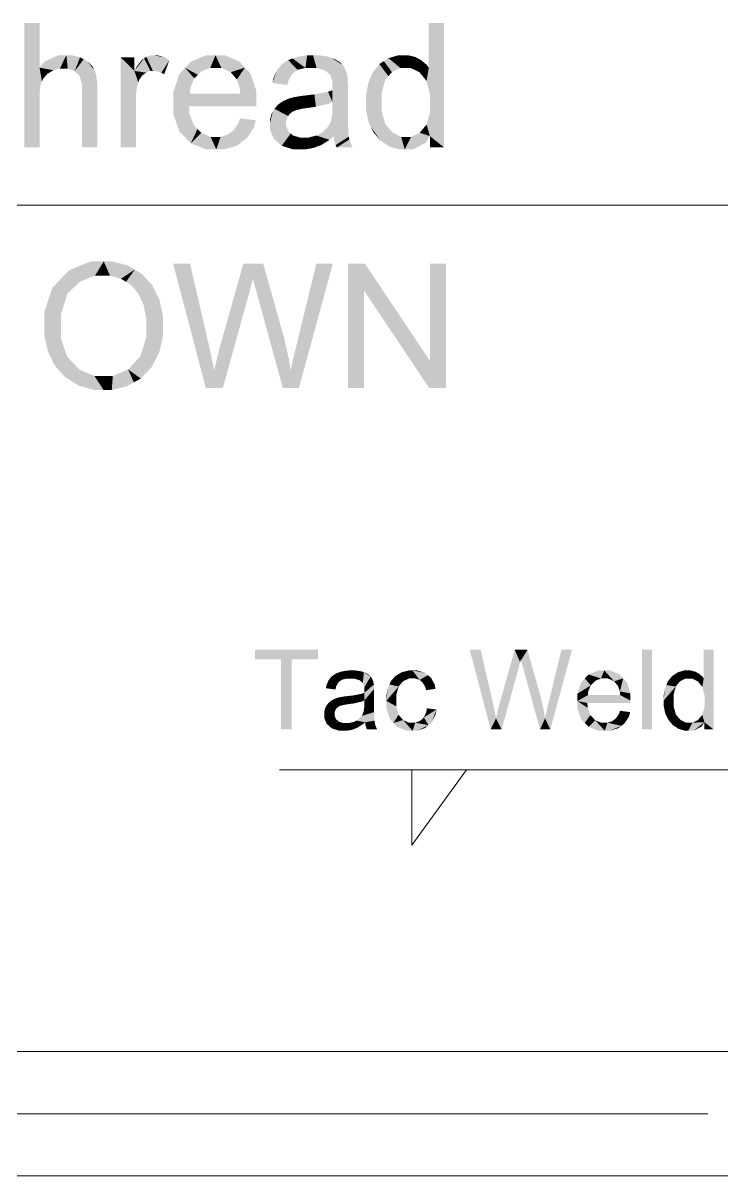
# Model space of a CAD drawing. Header units: millimetres. Extents: x 2 to 579, y 1 to 405.
# Drawn here: x 244.88 to 252.47, y 99.46 to 111.98 of the extents above; entities that cross this region are included whole.
import ezdxf

# ---------------------------------------------------------------- set-up
doc = ezdxf.new("R2010")
doc.units = ezdxf.units.MM
doc.linetypes.add('XKITLINE00', pattern=[0])
doc.layers.add('LinkedObject', color=7, linetype='Continuous', lineweight=0)

# ---------------------------------------------------------------- blocks, each defined once
blk = doc.blocks.new('*A4')
at = {"layer": 'LinkedObject'}
for points in [[(245.061, 111.976), (244.895, 110.626), (244.895, 111.976)], [(245.061, 111.492), (244.895, 110.626), (245.061, 111.976)], [(249.452, 111.976), (249.286, 111.492), (249.286, 111.976)], [(249.452, 111.976), (249.301, 111.201), (249.286, 111.492)], [(249.301, 111.201), (249.452, 111.976), (249.452, 110.626)], [(245.264, 111.627), (245.061, 111.492), (245.118, 111.559)], [(245.353, 111.627), (245.061, 111.492), (245.264, 111.627)], [(245.282, 111.483), (245.061, 111.492), (245.353, 111.627)], [(245.282, 111.483), (245.353, 111.627), (245.318, 111.483)], [(245.318, 111.483), (245.353, 111.627), (245.367, 111.483)], [(245.353, 111.627), (245.443, 111.455), (245.367, 111.483)], [(245.407, 111.627), (245.443, 111.455), (245.353, 111.627)], [(245.501, 111.605), (245.443, 111.455), (245.407, 111.627)], [(246.273, 111.627), (246.293, 111.455), (246.22, 111.61)], [(246.302, 111.627), (246.293, 111.455), (246.273, 111.627)], [(246.302, 111.627), (246.323, 111.455), (246.293, 111.455)], [(246.428, 111.6), (246.302, 111.627), (246.343, 111.627)], [(246.471, 111.574), (246.302, 111.627), (246.428, 111.6)], [(246.384, 111.438), (246.302, 111.627), (246.471, 111.574)], [(246.323, 111.455), (246.302, 111.627), (246.384, 111.438)], [(246.87, 111.627), (246.641, 111.49), (246.705, 111.558)], [(246.971, 111.627), (246.641, 111.49), (246.87, 111.627)], [(246.915, 111.49), (246.641, 111.49), (246.971, 111.627)], [(246.915, 111.49), (246.971, 111.627), (246.972, 111.49)], [(246.971, 111.627), (247.035, 111.49), (246.972, 111.49)], [(247.229, 111.56), (246.971, 111.627), (247.069, 111.627)], [(247.291, 111.493), (246.971, 111.627), (247.229, 111.56)], [(247.137, 111.442), (246.971, 111.627), (247.291, 111.493)], [(247.035, 111.49), (246.971, 111.627), (247.137, 111.442)], [(247.967, 111.627), (247.808, 111.592), (247.856, 111.609)], [(247.947, 111.489), (247.808, 111.592), (247.967, 111.627)], [(247.947, 111.489), (247.967, 111.627), (248.006, 111.489)], [(248.006, 111.489), (247.967, 111.627), (248.068, 111.489)], [(248.03, 111.627), (248.068, 111.489), (247.967, 111.627)], [(248.194, 111.612), (248.03, 111.627), (248.093, 111.627)], [(248.234, 111.597), (248.03, 111.627), (248.194, 111.612)], [(248.163, 111.461), (248.03, 111.627), (248.234, 111.597)], [(248.068, 111.489), (248.03, 111.627), (248.163, 111.461)], [(248.957, 111.627), (248.978, 111.489), (248.848, 111.595)], [(249.017, 111.627), (248.978, 111.489), (248.957, 111.627)], [(248.978, 111.489), (249.017, 111.627), (249.033, 111.489)], [(249.017, 111.627), (249.09, 111.489), (249.033, 111.489)], [(249.061, 111.627), (249.09, 111.489), (249.017, 111.627)], [(249.14, 111.608), (249.09, 111.489), (249.061, 111.627)], [(245.061, 111.219), (244.895, 110.626), (245.061, 111.492)], [(245.061, 111.219), (245.061, 111.492), (245.074, 111.309)], [(245.074, 111.309), (245.061, 111.492), (245.088, 111.342)], [(245.088, 111.342), (245.061, 111.492), (245.102, 111.374)], [(245.102, 111.374), (245.061, 111.492), (245.148, 111.426)], [(245.148, 111.426), (245.061, 111.492), (245.18, 111.445)], [(245.18, 111.445), (245.061, 111.492), (245.213, 111.464)], [(245.213, 111.464), (245.061, 111.492), (245.282, 111.483)], [(245.541, 111.584), (245.443, 111.455), (245.501, 111.605)], [(245.541, 111.584), (245.47, 111.427), (245.443, 111.455)], [(245.581, 111.562), (245.47, 111.427), (245.541, 111.584)], [(245.47, 111.427), (245.581, 111.562), (245.497, 111.399)], [(245.497, 111.399), (245.581, 111.562), (245.655, 111.465)], [(245.655, 111.465), (245.581, 111.562), (245.638, 111.503)], [(245.941, 111.605), (246.091, 111.456), (245.941, 110.626)], [(246.091, 111.456), (245.941, 111.605), (246.091, 111.605)], [(246.196, 111.593), (246.091, 111.456), (246.172, 111.577)], [(246.266, 111.455), (246.091, 111.456), (246.196, 111.593)], [(246.172, 111.577), (246.091, 111.456), (246.119, 111.508)], [(246.22, 111.61), (246.293, 111.455), (246.196, 111.593)], [(246.196, 111.593), (246.293, 111.455), (246.266, 111.455)], [(246.384, 111.438), (246.471, 111.574), (246.414, 111.42)], [(246.641, 111.49), (246.515, 111.231), (246.578, 111.422)], [(246.741, 111.376), (246.515, 111.231), (246.641, 111.49)], [(246.641, 111.49), (246.78, 111.414), (246.741, 111.376)], [(246.78, 111.414), (246.641, 111.49), (246.819, 111.452)], [(246.819, 111.452), (246.641, 111.49), (246.915, 111.49)], [(247.137, 111.442), (247.291, 111.493), (247.177, 111.394)], [(247.291, 111.493), (247.203, 111.364), (247.177, 111.394)], [(247.203, 111.364), (247.291, 111.493), (247.234, 111.271)], [(247.234, 111.271), (247.291, 111.493), (247.415, 111.238)], [(247.415, 111.238), (247.291, 111.493), (247.353, 111.426)], [(247.662, 111.494), (247.589, 111.326), (247.637, 111.462)], [(247.806, 111.428), (247.589, 111.326), (247.662, 111.494)], [(247.687, 111.526), (247.861, 111.469), (247.662, 111.494)], [(247.806, 111.428), (247.662, 111.494), (247.833, 111.448)], [(247.833, 111.448), (247.662, 111.494), (247.861, 111.469)], [(247.76, 111.575), (247.861, 111.469), (247.687, 111.526)], [(247.808, 111.592), (247.861, 111.469), (247.76, 111.575)], [(247.861, 111.469), (247.808, 111.592), (247.947, 111.489)], [(248.163, 111.461), (248.234, 111.597), (248.194, 111.433)], [(248.194, 111.433), (248.234, 111.597), (248.218, 111.412)], [(248.234, 111.597), (248.241, 111.341), (248.218, 111.412)], [(248.349, 111.523), (248.241, 111.341), (248.234, 111.597)], [(248.33, 111.545), (248.234, 111.597), (248.273, 111.582)], [(248.349, 111.523), (248.234, 111.597), (248.33, 111.545)], [(248.367, 111.501), (248.241, 111.341), (248.349, 111.523)], [(248.393, 111.444), (248.241, 111.341), (248.367, 111.501)], [(248.75, 111.531), (248.848, 111.399), (248.677, 111.44)], [(248.886, 111.444), (248.75, 111.531), (248.799, 111.563)], [(248.848, 111.399), (248.75, 111.531), (248.886, 111.444)], [(248.848, 111.595), (248.978, 111.489), (248.799, 111.563)], [(248.799, 111.563), (248.978, 111.489), (248.886, 111.444)], [(249.174, 111.589), (249.09, 111.489), (249.14, 111.608)], [(249.174, 111.589), (249.185, 111.442), (249.09, 111.489)], [(249.208, 111.57), (249.185, 111.442), (249.174, 111.589)], [(249.264, 111.522), (249.185, 111.442), (249.208, 111.57)], [(249.286, 111.492), (249.185, 111.442), (249.264, 111.522)], [(249.185, 111.442), (249.286, 111.492), (249.224, 111.395)], [(249.224, 111.395), (249.286, 111.492), (249.262, 111.348)], [(249.286, 111.492), (249.301, 111.201), (249.262, 111.348)], [(245.655, 111.465), (245.524, 111.308), (245.497, 111.399)], [(245.672, 111.428), (245.524, 111.308), (245.655, 111.465)], [(245.69, 111.318), (245.524, 111.308), (245.672, 111.428)], [(245.941, 110.626), (246.091, 111.456), (246.107, 110.626)], [(246.091, 111.456), (246.107, 111.138), (246.107, 110.626)], [(246.107, 111.138), (246.091, 111.456), (246.107, 111.191)], [(246.107, 111.191), (246.091, 111.456), (246.121, 111.288)], [(246.121, 111.288), (246.091, 111.456), (246.134, 111.332)], [(246.134, 111.332), (246.091, 111.456), (246.144, 111.361)], [(246.144, 111.361), (246.091, 111.456), (246.174, 111.406)], [(246.174, 111.406), (246.091, 111.456), (246.196, 111.422)], [(246.196, 111.422), (246.091, 111.456), (246.217, 111.439)], [(246.217, 111.439), (246.091, 111.456), (246.266, 111.455)], [(246.698, 111.273), (246.515, 111.231), (246.741, 111.376)], [(247.637, 111.462), (247.589, 111.326), (247.6, 111.378)], [(247.764, 111.356), (247.589, 111.326), (247.806, 111.428)], [(248.241, 111.264), (248.404, 111.389), (248.24, 111.247)], [(248.24, 111.247), (248.404, 111.389), (248.241, 111.118)], [(248.4, 111.41), (248.241, 111.341), (248.393, 111.444)], [(248.241, 111.341), (248.4, 111.41), (248.404, 111.389)], [(248.241, 111.341), (248.404, 111.389), (248.241, 111.29)], [(248.241, 111.29), (248.404, 111.389), (248.241, 111.286)], [(248.241, 111.286), (248.404, 111.389), (248.241, 111.264)], [(248.409, 111.312), (248.241, 111.118), (248.404, 111.389)], [(248.653, 111.38), (248.604, 111.115), (248.629, 111.321)], [(248.811, 111.354), (248.604, 111.115), (248.653, 111.38)], [(248.677, 111.44), (248.848, 111.399), (248.653, 111.38)], [(248.653, 111.38), (248.848, 111.399), (248.811, 111.354)], [(245.69, 111.246), (245.524, 111.308), (245.69, 111.318)], [(245.524, 111.308), (245.69, 111.246), (245.524, 111.246)], [(245.524, 110.626), (245.69, 111.246), (245.69, 110.626)], [(245.524, 111.246), (245.69, 111.246), (245.524, 110.626)], [(246.515, 111.231), (246.698, 111.273), (246.694, 111.209)], [(247.234, 111.271), (247.415, 111.238), (247.239, 111.209)], [(247.415, 111.117), (247.239, 111.209), (247.415, 111.238)], [(247.589, 111.326), (247.764, 111.356), (247.751, 111.304)], [(248.24, 111.247), (248.241, 111.118), (248.193, 111.231)], [(248.409, 111.257), (248.24, 111.057), (248.241, 111.118)], [(248.409, 111.036), (248.24, 111.057), (248.409, 111.257)], [(248.409, 111.257), (248.241, 111.118), (248.409, 111.312)], [(248.774, 111.212), (248.604, 111.115), (248.811, 111.354)], [(248.629, 111.321), (248.604, 111.115), (248.604, 111.188)], [(245.061, 111.161), (244.895, 110.626), (245.061, 111.219)], [(244.895, 110.626), (245.061, 111.161), (245.061, 110.626)], [(246.694, 111.209), (246.515, 111.107), (246.515, 111.231)], [(246.694, 111.209), (247.415, 111.117), (246.515, 111.107)], [(247.415, 111.11), (246.515, 111.107), (247.415, 111.117)], [(247.414, 111.088), (246.515, 111.107), (247.415, 111.11)], [(247.239, 111.209), (247.415, 111.117), (246.694, 111.209)], [(247.772, 110.986), (247.652, 111.093), (247.679, 111.111)], [(247.705, 111.129), (247.805, 111.013), (247.679, 111.111)], [(247.679, 111.111), (247.805, 111.013), (247.772, 110.986)], [(247.765, 111.156), (247.805, 111.013), (247.705, 111.129)], [(247.798, 111.165), (247.805, 111.013), (247.765, 111.156)], [(247.822, 111.172), (247.847, 111.031), (247.798, 111.165)], [(247.805, 111.013), (247.798, 111.165), (247.826, 111.022)], [(247.826, 111.022), (247.798, 111.165), (247.847, 111.031)], [(247.896, 111.184), (247.919, 111.048), (247.822, 111.172)], [(247.822, 111.172), (247.919, 111.048), (247.847, 111.031)], [(247.945, 111.19), (247.971, 111.055), (247.896, 111.184)], [(247.896, 111.184), (247.971, 111.055), (247.919, 111.048)], [(248.045, 111.202), (248.061, 111.068), (247.945, 111.19)], [(247.945, 111.19), (248.061, 111.068), (247.971, 111.055)], [(248.193, 111.231), (248.241, 111.118), (248.045, 111.202)], [(248.045, 111.202), (248.241, 111.118), (248.061, 111.068)], [(248.061, 111.068), (248.241, 111.118), (248.196, 111.099)], [(248.604, 111.115), (248.774, 111.212), (248.774, 111.114)], [(248.604, 111.115), (248.774, 111.021), (248.604, 111.04)], [(248.774, 111.021), (248.604, 111.115), (248.774, 111.114)], [(249.301, 111.201), (249.452, 110.626), (249.301, 111.101)], [(246.515, 111.107), (246.64, 110.737), (246.515, 110.988)], [(246.689, 110.993), (246.64, 110.737), (246.515, 111.107)], [(246.689, 110.993), (246.515, 111.107), (246.685, 111.073)], [(247.414, 111.073), (246.515, 111.107), (247.414, 111.088)], [(246.685, 111.073), (246.515, 111.107), (247.414, 111.073)], [(246.515, 110.988), (246.64, 110.737), (246.577, 110.803)], [(246.735, 110.869), (246.64, 110.737), (246.689, 110.993)], [(247.593, 111.016), (247.561, 110.885), (247.577, 110.986)], [(247.749, 110.95), (247.561, 110.885), (247.593, 111.016)], [(247.577, 110.986), (247.561, 110.885), (247.561, 110.92)], [(247.61, 111.045), (247.761, 110.968), (247.593, 111.016)], [(247.593, 111.016), (247.761, 110.968), (247.749, 110.95)], [(247.652, 111.093), (247.761, 110.968), (247.61, 111.045)], [(247.761, 110.968), (247.652, 111.093), (247.772, 110.986)], [(248.227, 110.919), (248.409, 111.036), (248.409, 110.921)], [(248.24, 111.002), (248.409, 111.036), (248.227, 110.919)], [(248.409, 111.036), (248.24, 111.002), (248.24, 111.057)], [(248.604, 111.04), (248.774, 111.021), (248.631, 110.907)], [(248.631, 110.907), (248.774, 111.021), (248.658, 110.849)], [(248.658, 110.849), (248.774, 111.021), (248.814, 110.88)], [(249.301, 111.01), (249.452, 110.626), (249.263, 110.874)], [(249.301, 111.101), (249.452, 110.626), (249.301, 111.01)], [(246.64, 110.737), (246.735, 110.869), (246.703, 110.671)], [(246.776, 110.827), (246.703, 110.671), (246.735, 110.869)], [(247.168, 110.813), (247.409, 110.921), (247.314, 110.729)], [(247.219, 110.89), (247.409, 110.921), (247.168, 110.813)], [(247.409, 110.921), (247.219, 110.89), (247.238, 110.942)], [(247.314, 110.729), (247.409, 110.921), (247.389, 110.845)], [(247.738, 110.911), (247.561, 110.885), (247.749, 110.95)], [(247.561, 110.885), (247.738, 110.911), (247.738, 110.889)], [(247.738, 110.856), (247.561, 110.885), (247.738, 110.889)], [(247.561, 110.885), (247.738, 110.856), (247.561, 110.823)], [(248.141, 110.797), (248.409, 110.921), (248.414, 110.775)], [(248.196, 110.855), (248.409, 110.921), (248.141, 110.797)], [(248.214, 110.891), (248.409, 110.921), (248.196, 110.855)], [(248.409, 110.921), (248.214, 110.891), (248.227, 110.919)], [(248.814, 110.88), (248.761, 110.701), (248.658, 110.849)], [(248.854, 110.834), (248.761, 110.701), (248.814, 110.88)], [(249.263, 110.874), (249.298, 110.75), (249.225, 110.83)], [(249.263, 110.874), (249.452, 110.626), (249.298, 110.75)], [(246.817, 110.784), (246.703, 110.671), (246.776, 110.827)], [(246.817, 110.784), (246.98, 110.605), (246.703, 110.671)], [(246.919, 110.741), (246.98, 110.605), (246.817, 110.784)], [(246.98, 110.741), (246.98, 110.605), (246.919, 110.741)], [(247.026, 110.741), (247.259, 110.688), (246.98, 110.605)], [(247.026, 110.741), (246.98, 110.605), (246.98, 110.741)], [(247.103, 110.765), (247.259, 110.688), (247.026, 110.741)], [(247.135, 110.789), (247.314, 110.729), (247.103, 110.765)], [(247.259, 110.688), (247.103, 110.765), (247.314, 110.729)], [(247.168, 110.813), (247.314, 110.729), (247.135, 110.789)], [(247.561, 110.823), (247.738, 110.856), (247.604, 110.723)], [(247.604, 110.723), (247.738, 110.856), (247.647, 110.683)], [(247.647, 110.683), (247.738, 110.856), (247.763, 110.801)], [(247.763, 110.801), (247.69, 110.644), (247.647, 110.683)], [(247.788, 110.778), (247.69, 110.644), (247.763, 110.801)], [(247.813, 110.756), (247.69, 110.644), (247.788, 110.778)], [(247.69, 110.644), (247.813, 110.756), (247.814, 110.605)], [(247.895, 110.605), (247.813, 110.756), (247.886, 110.734)], [(247.814, 110.605), (247.813, 110.756), (247.895, 110.605)], [(248.077, 110.637), (247.982, 110.734), (248.067, 110.755)], [(248.255, 110.746), (248.067, 110.755), (248.104, 110.776)], [(248.208, 110.708), (248.067, 110.755), (248.255, 110.746)], [(248.12, 110.653), (248.067, 110.755), (248.208, 110.708)], [(248.077, 110.637), (248.067, 110.755), (248.12, 110.653)], [(248.141, 110.797), (248.414, 110.775), (248.104, 110.776)], [(248.414, 110.775), (248.255, 110.746), (248.104, 110.776)], [(248.255, 110.746), (248.414, 110.775), (248.258, 110.712)], [(248.258, 110.712), (248.414, 110.775), (248.419, 110.744)], [(248.419, 110.744), (248.275, 110.652), (248.258, 110.712)], [(248.424, 110.713), (248.275, 110.652), (248.419, 110.744)], [(248.658, 110.849), (248.761, 110.701), (248.685, 110.791)], [(248.761, 110.701), (248.854, 110.834), (248.81, 110.669)], [(248.81, 110.669), (248.854, 110.834), (248.893, 110.787)], [(248.893, 110.787), (249.025, 110.605), (248.81, 110.669)], [(248.987, 110.741), (249.025, 110.605), (248.893, 110.787)], [(249.025, 110.605), (248.987, 110.741), (249.04, 110.741)], [(249.025, 110.605), (249.298, 110.75), (249.115, 110.605)], [(249.095, 110.741), (249.298, 110.75), (249.025, 110.605)], [(249.095, 110.741), (249.025, 110.605), (249.04, 110.741)], [(249.187, 110.785), (249.298, 110.75), (249.095, 110.741)], [(249.115, 110.605), (249.298, 110.75), (249.252, 110.677)], [(249.298, 110.75), (249.187, 110.785), (249.225, 110.83)], [(249.298, 110.75), (249.452, 110.626), (249.298, 110.626)], [(246.703, 110.671), (246.98, 110.605), (246.873, 110.605)], [(246.98, 110.605), (247.259, 110.688), (247.065, 110.605)], [(247.065, 110.605), (247.259, 110.688), (247.205, 110.646)], [(247.886, 110.734), (247.943, 110.605), (247.895, 110.605)], [(247.934, 110.734), (247.943, 110.605), (247.886, 110.734)], [(247.982, 110.734), (247.943, 110.605), (247.934, 110.734)], [(247.943, 110.605), (247.982, 110.734), (248.035, 110.621)], [(248.035, 110.621), (247.982, 110.734), (248.077, 110.637)], [(248.424, 110.713), (248.288, 110.626), (248.275, 110.652)], [(248.446, 110.654), (248.288, 110.626), (248.424, 110.713)], [(248.288, 110.626), (248.446, 110.654), (248.461, 110.626)], [(248.81, 110.669), (249.025, 110.605), (248.859, 110.637)], [(248.859, 110.637), (249.025, 110.605), (248.966, 110.605)], [(245.616, 109.389), (245.292, 109.199), (245.383, 109.294)], [(245.758, 109.389), (245.292, 109.199), (245.616, 109.389)], [(245.664, 109.235), (245.292, 109.199), (245.758, 109.389)], [(245.664, 109.235), (245.758, 109.389), (245.759, 109.235)], [(245.758, 109.389), (245.826, 109.235), (245.759, 109.235)], [(246.02, 109.345), (245.758, 109.389), (245.852, 109.389)], [(246.095, 109.3), (245.758, 109.389), (246.02, 109.345)], [(245.946, 109.201), (245.758, 109.389), (246.095, 109.3)], [(245.826, 109.235), (245.758, 109.389), (245.946, 109.201)], [(246.695, 109.366), (246.866, 108.016), (246.511, 109.366)], [(246.899, 108.481), (246.866, 108.016), (246.695, 109.366)], [(247.274, 109.366), (247.336, 109.044), (247.017, 108.454)], [(247.336, 109.044), (247.274, 109.366), (247.345, 109.077)], [(247.345, 109.077), (247.274, 109.366), (247.365, 109.157)], [(247.365, 109.157), (247.274, 109.366), (247.377, 109.203)], [(247.489, 109.366), (247.377, 109.203), (247.274, 109.366)], [(247.377, 109.203), (247.489, 109.366), (247.38, 109.188)], [(247.38, 109.188), (247.489, 109.366), (247.402, 109.109)], [(247.402, 109.109), (247.489, 109.366), (247.42, 109.044)], [(247.42, 109.044), (247.489, 109.366), (247.681, 108.682)], [(248.245, 109.366), (247.855, 108.498), (248.066, 109.366)], [(247.877, 108.016), (247.855, 108.498), (248.245, 109.366)], [(248.41, 109.366), (248.582, 109.076), (248.41, 108.016)], [(248.582, 109.076), (248.41, 109.366), (248.593, 109.366)], [(248.582, 109.076), (248.593, 109.366), (249.289, 108.016)], [(249.289, 108.016), (248.593, 109.366), (249.301, 108.307)], [(249.473, 109.366), (249.301, 108.307), (249.301, 109.366)], [(249.473, 108.016), (249.301, 108.307), (249.473, 109.366)], [(245.501, 109.17), (245.292, 109.199), (245.664, 109.235)], [(245.946, 109.201), (246.095, 109.3), (246, 109.168)], [(246.095, 109.3), (246.054, 109.134), (246, 109.168)], [(246.054, 109.134), (246.095, 109.3), (246.135, 109.039)], [(246.285, 109.131), (246.095, 109.3), (246.17, 109.255)], [(246.324, 109.051), (246.095, 109.3), (246.285, 109.131)], [(246.135, 109.039), (246.095, 109.3), (246.324, 109.051)], [(245.292, 109.199), (245.112, 108.673), (245.202, 109.104)], [(245.364, 109.04), (245.112, 108.673), (245.292, 109.199)], [(245.292, 109.199), (245.501, 109.17), (245.432, 109.105)], [(245.364, 109.04), (245.292, 109.199), (245.432, 109.105)], [(245.202, 109.104), (245.112, 108.673), (245.112, 108.841)], [(245.296, 108.823), (245.112, 108.673), (245.364, 109.04)], [(246.135, 109.039), (246.324, 109.051), (246.163, 108.977)], [(246.324, 109.051), (246.191, 108.916), (246.163, 108.977)], [(246.191, 108.916), (246.324, 109.051), (246.219, 108.772)], [(246.219, 108.772), (246.324, 109.051), (246.403, 108.79)], [(246.403, 108.79), (246.324, 109.051), (246.363, 108.971)], [(247.017, 108.454), (247.336, 109.044), (247.051, 108.016)], [(247.681, 108.682), (247.702, 108.016), (247.42, 109.044)], [(248.41, 108.016), (248.582, 109.076), (248.582, 108.016)], [(245.112, 108.673), (245.296, 108.823), (245.296, 108.67)], [(246.219, 108.69), (246.403, 108.79), (246.403, 108.689)], [(246.219, 108.772), (246.403, 108.79), (246.219, 108.69)], [(245.112, 108.673), (245.296, 108.548), (245.112, 108.585)], [(245.296, 108.548), (245.112, 108.673), (245.296, 108.67)], [(246.154, 108.358), (246.403, 108.689), (246.32, 108.322)], [(246.219, 108.559), (246.403, 108.689), (246.154, 108.358)], [(246.403, 108.689), (246.219, 108.559), (246.219, 108.69)], [(246.32, 108.322), (246.403, 108.689), (246.361, 108.403)], [(246.361, 108.403), (246.403, 108.689), (246.403, 108.586)], [(247.717, 108.555), (247.702, 108.016), (247.681, 108.682)], [(245.112, 108.585), (245.296, 108.548), (245.151, 108.416)], [(245.151, 108.416), (245.296, 108.548), (245.189, 108.337)], [(245.189, 108.337), (245.296, 108.548), (245.361, 108.356)], [(247.77, 108.317), (247.702, 108.016), (247.717, 108.555)], [(247.855, 108.498), (247.877, 108.016), (247.834, 108.415)], [(246.32, 108.322), (246.089, 108.288), (246.154, 108.358)], [(246.915, 108.411), (246.866, 108.016), (246.899, 108.481)], [(246.944, 108.273), (246.866, 108.016), (246.915, 108.411)], [(247.012, 108.438), (247.051, 108.016), (246.982, 108.313)], [(247.017, 108.454), (247.051, 108.016), (247.012, 108.438)], [(247.834, 108.415), (247.877, 108.016), (247.8, 108.269)], [(245.361, 108.356), (245.342, 108.131), (245.189, 108.337)], [(245.189, 108.337), (245.342, 108.131), (245.228, 108.257)], [(245.427, 108.286), (245.342, 108.131), (245.361, 108.356)], [(245.342, 108.131), (245.427, 108.286), (245.417, 108.085)], [(245.417, 108.085), (245.427, 108.286), (245.493, 108.216)], [(246.089, 108.288), (246.161, 108.118), (246.023, 108.217)], [(246.278, 108.241), (246.089, 108.288), (246.32, 108.322)], [(246.161, 108.118), (246.089, 108.288), (246.278, 108.241)], [(246.955, 108.205), (246.866, 108.016), (246.944, 108.273)], [(246.982, 108.313), (247.051, 108.016), (246.955, 108.205)], [(247.787, 108.205), (247.702, 108.016), (247.77, 108.317)], [(247.8, 108.269), (247.877, 108.016), (247.787, 108.205)], [(249.301, 108.307), (249.473, 108.016), (249.289, 108.016)], [(245.493, 108.216), (245.757, 107.993), (245.417, 108.085)], [(245.657, 108.146), (245.757, 107.993), (245.493, 108.216)], [(245.757, 107.993), (245.657, 108.146), (245.756, 108.146)], [(245.857, 108.146), (245.757, 107.993), (245.756, 108.146)], [(245.757, 107.993), (245.857, 108.146), (245.845, 107.993)], [(245.845, 107.993), (245.857, 108.146), (246.009, 108.035)], [(246.085, 108.077), (245.857, 108.146), (246.023, 108.217)], [(246.009, 108.035), (245.857, 108.146), (246.085, 108.077)], [(246.023, 108.217), (246.161, 108.118), (246.085, 108.077)], [(246.955, 108.205), (247.051, 108.016), (246.866, 108.016)], [(247.787, 108.205), (247.877, 108.016), (247.702, 108.016)], [(245.417, 108.085), (245.757, 107.993), (245.492, 108.039)], [(245.492, 108.039), (245.757, 107.993), (245.662, 107.993)], [(247.399, 105.174), (247.683, 105.072), (247.399, 105.072)], [(247.797, 105.072), (247.683, 105.072), (247.399, 105.174)], [(247.797, 105.072), (247.399, 105.174), (248.083, 105.174)], [(247.797, 105.072), (248.083, 105.174), (248.083, 105.072)], [(249.849, 105.174), (249.958, 104.31), (249.731, 105.174)], [(249.98, 104.607), (249.958, 104.31), (249.849, 105.174)], [(250.219, 105.174), (250.259, 104.968), (250.055, 104.59)], [(250.259, 104.968), (250.219, 105.174), (250.265, 104.989)], [(250.265, 104.989), (250.219, 105.174), (250.278, 105.039)], [(250.278, 105.039), (250.219, 105.174), (250.285, 105.069)], [(250.357, 105.174), (250.285, 105.069), (250.219, 105.174)], [(250.285, 105.069), (250.357, 105.174), (250.287, 105.06)], [(250.287, 105.06), (250.357, 105.174), (250.301, 105.009)], [(250.301, 105.009), (250.357, 105.174), (250.313, 104.968)], [(250.313, 104.968), (250.357, 105.174), (250.48, 104.736)], [(250.841, 105.174), (250.591, 104.618), (250.726, 105.174)], [(250.605, 104.31), (250.591, 104.618), (250.841, 105.174)], [(251.709, 105.174), (251.602, 104.31), (251.602, 105.174)], [(251.709, 104.31), (251.602, 104.31), (251.709, 105.174)], [(252.377, 105.174), (252.27, 104.863), (252.27, 105.174)], [(252.377, 105.174), (252.28, 104.677), (252.27, 104.863)], [(252.28, 104.677), (252.377, 105.174), (252.377, 104.31)], [(247.683, 104.31), (247.797, 105.072), (247.797, 104.31)], [(247.683, 105.072), (247.797, 105.072), (247.683, 104.31)], [(248.215, 104.865), (248.169, 104.757), (248.199, 104.844)], [(248.307, 104.823), (248.169, 104.757), (248.215, 104.865)], [(248.232, 104.885), (248.343, 104.849), (248.215, 104.865)], [(248.307, 104.823), (248.215, 104.865), (248.325, 104.836)], [(248.325, 104.836), (248.215, 104.865), (248.343, 104.849)], [(248.278, 104.917), (248.343, 104.849), (248.232, 104.885)], [(248.309, 104.928), (248.343, 104.849), (248.278, 104.917)], [(248.411, 104.95), (248.309, 104.928), (248.34, 104.939)], [(248.398, 104.862), (248.309, 104.928), (248.411, 104.95)], [(248.343, 104.849), (248.309, 104.928), (248.398, 104.862)], [(248.398, 104.862), (248.411, 104.95), (248.436, 104.862)], [(248.436, 104.862), (248.411, 104.95), (248.476, 104.862)], [(248.451, 104.95), (248.476, 104.862), (248.411, 104.95)], [(248.556, 104.94), (248.451, 104.95), (248.491, 104.95)], [(248.581, 104.931), (248.451, 104.95), (248.556, 104.94)], [(248.536, 104.844), (248.451, 104.95), (248.581, 104.931)], [(248.476, 104.862), (248.451, 104.95), (248.536, 104.844)], [(248.536, 104.844), (248.581, 104.931), (248.556, 104.826)], [(248.556, 104.826), (248.581, 104.931), (248.571, 104.813)], [(248.581, 104.931), (248.586, 104.767), (248.571, 104.813)], [(248.655, 104.884), (248.586, 104.767), (248.581, 104.931)], [(248.643, 104.898), (248.581, 104.931), (248.606, 104.922)], [(248.655, 104.884), (248.581, 104.931), (248.643, 104.898)], [(248.667, 104.869), (248.586, 104.767), (248.655, 104.884)], [(248.683, 104.833), (248.586, 104.767), (248.667, 104.869)], [(248.927, 104.893), (248.984, 104.805), (248.876, 104.836)], [(249.009, 104.834), (248.927, 104.893), (248.961, 104.912)], [(248.984, 104.805), (248.927, 104.893), (249.009, 104.834)], [(248.995, 104.931), (249.074, 104.863), (248.961, 104.912)], [(248.961, 104.912), (249.074, 104.863), (249.009, 104.834)], [(249.07, 104.95), (249.074, 104.863), (248.995, 104.931)], [(249.11, 104.95), (249.074, 104.863), (249.07, 104.95)], [(249.074, 104.863), (249.11, 104.95), (249.114, 104.863)], [(249.11, 104.95), (249.141, 104.863), (249.114, 104.863)], [(249.244, 104.924), (249.11, 104.95), (249.161, 104.95)], [(249.277, 104.898), (249.11, 104.95), (249.244, 104.924)], [(249.186, 104.847), (249.11, 104.95), (249.277, 104.898)], [(249.141, 104.863), (249.11, 104.95), (249.186, 104.847)], [(249.186, 104.847), (249.277, 104.898), (249.205, 104.831)], [(249.277, 104.898), (249.223, 104.815), (249.205, 104.831)], [(249.223, 104.815), (249.277, 104.898), (249.249, 104.767)], [(249.249, 104.767), (249.277, 104.898), (249.359, 104.751)], [(249.35, 104.799), (249.277, 104.898), (249.309, 104.872)], [(249.359, 104.751), (249.277, 104.898), (249.35, 104.799)], [(250.055, 104.59), (250.259, 104.968), (250.077, 104.31)], [(250.48, 104.736), (250.494, 104.31), (250.313, 104.968)], [(250.98, 104.863), (250.899, 104.696), (250.94, 104.819)], [(251.044, 104.789), (250.899, 104.696), (250.98, 104.863)], [(251.021, 104.906), (251.094, 104.838), (250.98, 104.863)], [(250.98, 104.863), (251.094, 104.838), (251.044, 104.789)], [(251.191, 104.95), (251.021, 104.906), (251.126, 104.95)], [(251.155, 104.863), (251.021, 104.906), (251.191, 104.95)], [(251.094, 104.838), (251.021, 104.906), (251.155, 104.863)], [(251.155, 104.863), (251.191, 104.95), (251.192, 104.863)], [(251.191, 104.95), (251.232, 104.863), (251.192, 104.863)], [(251.356, 104.907), (251.191, 104.95), (251.254, 104.95)], [(251.396, 104.864), (251.191, 104.95), (251.356, 104.907)], [(251.298, 104.832), (251.191, 104.95), (251.396, 104.864)], [(251.232, 104.863), (251.191, 104.95), (251.298, 104.832)], [(251.298, 104.832), (251.396, 104.864), (251.323, 104.801)], [(251.396, 104.864), (251.34, 104.782), (251.323, 104.801)], [(251.34, 104.782), (251.396, 104.864), (251.36, 104.722)], [(251.36, 104.722), (251.396, 104.864), (251.475, 104.701)], [(251.475, 104.701), (251.396, 104.864), (251.436, 104.822)], [(251.927, 104.889), (251.99, 104.804), (251.881, 104.83)], [(252.014, 104.833), (251.927, 104.889), (251.959, 104.909)], [(251.99, 104.804), (251.927, 104.889), (252.014, 104.833)], [(251.99, 104.93), (252.073, 104.862), (251.959, 104.909)], [(251.959, 104.909), (252.073, 104.862), (252.014, 104.833)], [(252.059, 104.95), (252.073, 104.862), (251.99, 104.93)], [(252.098, 104.95), (252.073, 104.862), (252.059, 104.95)], [(252.073, 104.862), (252.098, 104.95), (252.108, 104.862)], [(252.098, 104.95), (252.145, 104.862), (252.108, 104.862)], [(252.126, 104.95), (252.145, 104.862), (252.098, 104.95)], [(252.176, 104.938), (252.145, 104.862), (252.126, 104.95)], [(252.199, 104.926), (252.145, 104.862), (252.176, 104.938)], [(252.199, 104.926), (252.206, 104.832), (252.145, 104.862)], [(252.221, 104.914), (252.206, 104.832), (252.199, 104.926)], [(252.256, 104.883), (252.206, 104.832), (252.221, 104.914)], [(252.27, 104.863), (252.206, 104.832), (252.256, 104.883)], [(252.206, 104.832), (252.27, 104.863), (252.23, 104.802)], [(252.23, 104.802), (252.27, 104.863), (252.255, 104.772)], [(252.27, 104.863), (252.28, 104.677), (252.255, 104.772)], [(248.199, 104.844), (248.169, 104.757), (248.176, 104.79)], [(248.281, 104.776), (248.169, 104.757), (248.307, 104.823)], [(248.169, 104.757), (248.281, 104.776), (248.273, 104.743)], [(248.688, 104.811), (248.586, 104.767), (248.683, 104.833)], [(248.586, 104.767), (248.688, 104.811), (248.691, 104.798)], [(248.586, 104.767), (248.691, 104.798), (248.586, 104.735)], [(248.586, 104.735), (248.691, 104.798), (248.586, 104.732)], [(248.586, 104.732), (248.691, 104.798), (248.586, 104.718)], [(248.586, 104.718), (248.691, 104.798), (248.586, 104.707)], [(248.586, 104.707), (248.691, 104.798), (248.586, 104.624)], [(248.693, 104.749), (248.586, 104.624), (248.691, 104.798)], [(248.693, 104.713), (248.586, 104.624), (248.693, 104.749)], [(248.859, 104.798), (248.825, 104.62), (248.842, 104.76)], [(248.959, 104.776), (248.825, 104.62), (248.859, 104.798)], [(248.934, 104.686), (248.825, 104.62), (248.959, 104.776)], [(248.842, 104.76), (248.825, 104.62), (248.825, 104.671)], [(248.876, 104.836), (248.984, 104.805), (248.859, 104.798)], [(248.859, 104.798), (248.984, 104.805), (248.959, 104.776)], [(249.249, 104.767), (249.359, 104.751), (249.257, 104.736)], [(250.503, 104.655), (250.494, 104.31), (250.48, 104.736)], [(251.017, 104.724), (250.899, 104.696), (251.044, 104.789)], [(251.865, 104.792), (251.834, 104.622), (251.85, 104.754)], [(251.967, 104.775), (251.834, 104.622), (251.865, 104.792)], [(251.943, 104.684), (251.834, 104.622), (251.967, 104.775)], [(251.85, 104.754), (251.834, 104.622), (251.834, 104.669)], [(251.881, 104.83), (251.99, 104.804), (251.865, 104.792)], [(251.865, 104.792), (251.99, 104.804), (251.967, 104.775)], [(248.209, 104.608), (248.279, 104.528), (248.182, 104.578)], [(248.286, 104.54), (248.209, 104.608), (248.226, 104.62)], [(248.279, 104.528), (248.209, 104.608), (248.286, 104.54)], [(248.243, 104.631), (248.307, 104.557), (248.226, 104.62)], [(248.226, 104.62), (248.307, 104.557), (248.286, 104.54)], [(248.281, 104.649), (248.307, 104.557), (248.243, 104.631)], [(248.303, 104.655), (248.307, 104.557), (248.281, 104.649)], [(248.318, 104.659), (248.334, 104.569), (248.303, 104.655)], [(248.307, 104.557), (248.303, 104.655), (248.32, 104.563)], [(248.32, 104.563), (248.303, 104.655), (248.334, 104.569)], [(248.365, 104.667), (248.38, 104.579), (248.318, 104.659)], [(248.318, 104.659), (248.38, 104.579), (248.334, 104.569)], [(248.397, 104.671), (248.413, 104.584), (248.365, 104.667)], [(248.365, 104.667), (248.413, 104.584), (248.38, 104.579)], [(248.461, 104.678), (248.471, 104.592), (248.397, 104.671)], [(248.397, 104.671), (248.471, 104.592), (248.413, 104.584)], [(248.555, 104.696), (248.586, 104.624), (248.461, 104.678)], [(248.461, 104.678), (248.586, 104.624), (248.471, 104.592)], [(248.471, 104.592), (248.586, 104.624), (248.557, 104.612)], [(248.586, 104.707), (248.586, 104.624), (248.555, 104.696)], [(248.693, 104.713), (248.586, 104.585), (248.586, 104.624)], [(248.693, 104.572), (248.586, 104.585), (248.693, 104.713)], [(248.825, 104.62), (248.934, 104.686), (248.934, 104.623)], [(248.934, 104.56), (248.825, 104.62), (248.934, 104.623)], [(248.825, 104.62), (248.903, 104.38), (248.825, 104.542)], [(248.934, 104.56), (248.903, 104.38), (248.825, 104.62)], [(249.99, 104.563), (249.958, 104.31), (249.98, 104.607)], [(250.537, 104.502), (250.494, 104.31), (250.503, 104.655)], [(250.591, 104.618), (250.605, 104.31), (250.578, 104.565)], [(250.899, 104.696), (251.017, 104.724), (251.014, 104.683)], [(251.014, 104.683), (250.899, 104.618), (250.899, 104.696)], [(251.014, 104.683), (251.475, 104.624), (250.899, 104.618)], [(251.475, 104.619), (250.899, 104.618), (251.475, 104.624)], [(251.475, 104.605), (250.899, 104.618), (251.475, 104.619)], [(250.899, 104.618), (250.979, 104.38), (250.899, 104.541)], [(251.011, 104.544), (250.979, 104.38), (250.899, 104.618)], [(251.011, 104.544), (250.899, 104.618), (251.008, 104.596)], [(251.475, 104.596), (250.899, 104.618), (251.475, 104.605)], [(251.008, 104.596), (250.899, 104.618), (251.475, 104.596)], [(251.363, 104.683), (251.475, 104.624), (251.014, 104.683)], [(251.36, 104.722), (251.475, 104.701), (251.363, 104.683)], [(251.475, 104.624), (251.363, 104.683), (251.475, 104.701)], [(251.834, 104.622), (251.943, 104.684), (251.943, 104.622)], [(251.834, 104.622), (251.943, 104.562), (251.834, 104.574)], [(251.943, 104.562), (251.834, 104.622), (251.943, 104.622)], [(252.28, 104.677), (252.377, 104.31), (252.28, 104.613)], [(252.28, 104.613), (252.377, 104.31), (252.28, 104.555)], [(248.172, 104.559), (248.151, 104.475), (248.161, 104.54)], [(248.271, 104.517), (248.151, 104.475), (248.172, 104.559)], [(248.161, 104.54), (248.151, 104.475), (248.151, 104.498)], [(248.264, 104.492), (248.151, 104.475), (248.271, 104.517)], [(248.151, 104.475), (248.264, 104.492), (248.264, 104.478)], [(248.182, 104.578), (248.279, 104.528), (248.172, 104.559)], [(248.172, 104.559), (248.279, 104.528), (248.271, 104.517)], [(248.522, 104.419), (248.693, 104.498), (248.697, 104.405)], [(248.557, 104.456), (248.693, 104.498), (248.522, 104.419)], [(248.569, 104.479), (248.693, 104.498), (248.557, 104.456)], [(248.693, 104.498), (248.569, 104.479), (248.577, 104.497)], [(248.577, 104.497), (248.693, 104.572), (248.693, 104.498)], [(248.586, 104.55), (248.693, 104.572), (248.577, 104.497)], [(248.693, 104.572), (248.586, 104.55), (248.586, 104.585)], [(248.825, 104.542), (248.903, 104.38), (248.864, 104.422)], [(248.958, 104.469), (248.903, 104.38), (248.934, 104.56)], [(249.233, 104.441), (249.37, 104.526), (249.282, 104.357)], [(249.26, 104.5), (249.37, 104.526), (249.233, 104.441)], [(249.37, 104.526), (249.26, 104.5), (249.265, 104.539)], [(249.282, 104.357), (249.37, 104.526), (249.318, 104.387)], [(249.318, 104.387), (249.37, 104.526), (249.361, 104.472)], [(250.008, 104.474), (249.958, 104.31), (249.99, 104.563)], [(250.032, 104.5), (250.077, 104.31), (250.016, 104.43)], [(250.052, 104.579), (250.077, 104.31), (250.032, 104.5)], [(250.055, 104.59), (250.077, 104.31), (250.052, 104.579)], [(250.548, 104.43), (250.494, 104.31), (250.537, 104.502)], [(250.578, 104.565), (250.605, 104.31), (250.556, 104.471)], [(250.899, 104.541), (250.979, 104.38), (250.939, 104.423)], [(251.04, 104.465), (250.979, 104.38), (251.011, 104.544)], [(251.317, 104.429), (251.472, 104.498), (251.411, 104.375)], [(251.35, 104.478), (251.472, 104.498), (251.317, 104.429)], [(251.472, 104.498), (251.35, 104.478), (251.362, 104.512)], [(251.411, 104.375), (251.472, 104.498), (251.459, 104.45)], [(251.834, 104.574), (251.943, 104.562), (251.851, 104.489)], [(251.851, 104.489), (251.943, 104.562), (251.868, 104.452)], [(251.868, 104.452), (251.943, 104.562), (251.968, 104.472)], [(252.28, 104.555), (252.377, 104.31), (252.255, 104.468)], [(248.264, 104.457), (248.151, 104.475), (248.264, 104.478)], [(248.151, 104.475), (248.264, 104.457), (248.151, 104.436)], [(248.151, 104.436), (248.264, 104.457), (248.178, 104.371)], [(248.178, 104.371), (248.264, 104.457), (248.206, 104.346)], [(248.206, 104.346), (248.264, 104.457), (248.28, 104.421)], [(248.28, 104.421), (248.234, 104.321), (248.206, 104.346)], [(248.296, 104.407), (248.234, 104.321), (248.28, 104.421)], [(248.312, 104.393), (248.234, 104.321), (248.296, 104.407)], [(248.234, 104.321), (248.312, 104.393), (248.313, 104.296)], [(248.364, 104.296), (248.312, 104.393), (248.359, 104.379)], [(248.313, 104.296), (248.312, 104.393), (248.364, 104.296)], [(248.359, 104.379), (248.396, 104.296), (248.364, 104.296)], [(248.39, 104.379), (248.396, 104.296), (248.359, 104.379)], [(248.42, 104.379), (248.396, 104.296), (248.39, 104.379)], [(248.396, 104.296), (248.42, 104.379), (248.454, 104.306)], [(248.481, 104.316), (248.42, 104.379), (248.475, 104.392)], [(248.454, 104.306), (248.42, 104.379), (248.481, 104.316)], [(248.595, 104.387), (248.475, 104.392), (248.499, 104.406)], [(248.565, 104.362), (248.475, 104.392), (248.595, 104.387)], [(248.508, 104.327), (248.475, 104.392), (248.565, 104.362)], [(248.481, 104.316), (248.475, 104.392), (248.508, 104.327)], [(248.522, 104.419), (248.697, 104.405), (248.499, 104.406)], [(248.697, 104.405), (248.595, 104.387), (248.499, 104.406)], [(248.595, 104.387), (248.697, 104.405), (248.597, 104.364)], [(248.597, 104.364), (248.697, 104.405), (248.7, 104.385)], [(248.7, 104.385), (248.608, 104.326), (248.597, 104.364)], [(248.703, 104.365), (248.608, 104.326), (248.7, 104.385)], [(248.703, 104.365), (248.616, 104.31), (248.608, 104.326)], [(248.717, 104.328), (248.616, 104.31), (248.703, 104.365)], [(248.903, 104.38), (248.958, 104.469), (248.983, 104.44)], [(249.007, 104.412), (248.903, 104.38), (248.983, 104.44)], [(249.007, 104.412), (249.11, 104.296), (248.903, 104.38)], [(248.903, 104.38), (249.11, 104.296), (248.942, 104.338)], [(249.07, 104.383), (249.11, 104.296), (249.007, 104.412)], [(249.11, 104.296), (249.07, 104.383), (249.108, 104.383)], [(249.139, 104.383), (249.11, 104.296), (249.108, 104.383)], [(249.139, 104.383), (249.282, 104.357), (249.11, 104.296)], [(249.11, 104.296), (249.282, 104.357), (249.161, 104.296)], [(249.191, 104.402), (249.282, 104.357), (249.139, 104.383)], [(249.161, 104.296), (249.282, 104.357), (249.247, 104.326)], [(249.282, 104.357), (249.191, 104.402), (249.212, 104.421)], [(249.233, 104.441), (249.282, 104.357), (249.212, 104.421)], [(250.016, 104.43), (249.958, 104.31), (250.008, 104.474)], [(250.016, 104.43), (250.077, 104.31), (249.958, 104.31)], [(250.548, 104.43), (250.605, 104.31), (250.494, 104.31)], [(250.556, 104.471), (250.605, 104.31), (250.548, 104.43)], [(250.979, 104.38), (251.04, 104.465), (251.02, 104.338)], [(251.066, 104.438), (251.02, 104.338), (251.04, 104.465)], [(251.092, 104.41), (251.02, 104.338), (251.066, 104.438)], [(251.092, 104.41), (251.197, 104.296), (251.02, 104.338)], [(251.158, 104.383), (251.197, 104.296), (251.092, 104.41)], [(251.197, 104.383), (251.197, 104.296), (251.158, 104.383)], [(251.226, 104.383), (251.376, 104.349), (251.197, 104.296)], [(251.226, 104.383), (251.197, 104.296), (251.197, 104.383)], [(251.276, 104.398), (251.376, 104.349), (251.226, 104.383)], [(251.296, 104.414), (251.411, 104.375), (251.276, 104.398)], [(251.376, 104.349), (251.276, 104.398), (251.411, 104.375)], [(251.317, 104.429), (251.411, 104.375), (251.296, 104.414)], [(251.968, 104.472), (251.934, 104.358), (251.868, 104.452)], [(251.868, 104.452), (251.934, 104.358), (251.886, 104.415)], [(251.993, 104.443), (251.934, 104.358), (251.968, 104.472)], [(251.934, 104.358), (251.993, 104.443), (251.966, 104.337)], [(251.966, 104.337), (251.993, 104.443), (252.019, 104.413)], [(252.019, 104.413), (252.103, 104.296), (251.966, 104.337)], [(252.079, 104.383), (252.103, 104.296), (252.019, 104.413)], [(252.103, 104.296), (252.079, 104.383), (252.113, 104.383)], [(252.103, 104.296), (252.278, 104.389), (252.161, 104.296)], [(252.148, 104.383), (252.278, 104.389), (252.103, 104.296)], [(252.148, 104.383), (252.103, 104.296), (252.113, 104.383)], [(252.207, 104.411), (252.278, 104.389), (252.148, 104.383)], [(252.161, 104.296), (252.278, 104.389), (252.248, 104.342)], [(252.278, 104.389), (252.207, 104.411), (252.231, 104.44)], [(252.255, 104.468), (252.278, 104.389), (252.231, 104.44)], [(252.255, 104.468), (252.377, 104.31), (252.278, 104.389)], [(252.278, 104.389), (252.377, 104.31), (252.278, 104.31)], [(248.616, 104.31), (248.717, 104.328), (248.727, 104.31)], [(248.942, 104.338), (249.11, 104.296), (249.046, 104.296)], [(251.02, 104.338), (251.197, 104.296), (251.128, 104.296)], [(251.197, 104.296), (251.376, 104.349), (251.251, 104.296)], [(251.251, 104.296), (251.376, 104.349), (251.341, 104.322)], [(251.966, 104.337), (252.103, 104.296), (251.997, 104.316)], [(251.997, 104.316), (252.103, 104.296), (252.066, 104.296)]]:
    blk.add_hatch(color=7, dxfattribs=at).paths.add_polyline_path(points, flags=17)
at = {"layer": 'LinkedObject', "color": 6, "linetype": 'XKITLINE00', "lineweight": 0}
for p, q in [((253.939, 110), (238.063, 110)), ((252.661, 103.872), (247.666, 103.872)), ((239.143, 100.139), (252.316, 100.139))]:
    blk.add_line(p, q, dxfattribs=at)
at = {"layer": 'LinkedObject', "color": 4, "linetype": 'XKITLINE00', "lineweight": 0}
for q in [(249.694, 103.872), (249.103, 103.872)]:
    blk.add_line((249.103, 103.052), q, dxfattribs=at)
at = {"layer": 'LinkedObject', "color": 7, "linetype": 'XKITLINE00', "lineweight": 0}
for p, q in [((241.523, 100.813), (270.657, 100.813)), ((270.657, 99.464), (241.523, 99.464))]:
    blk.add_line(p, q, dxfattribs=at)

msp = doc.modelspace()

# ---------------------------------------------------------------- block references
at = {"lineweight": 0}
msp.add_blockref('*A4', (0, 0), dxfattribs=at)

doc.saveas('drawing.dxf')
